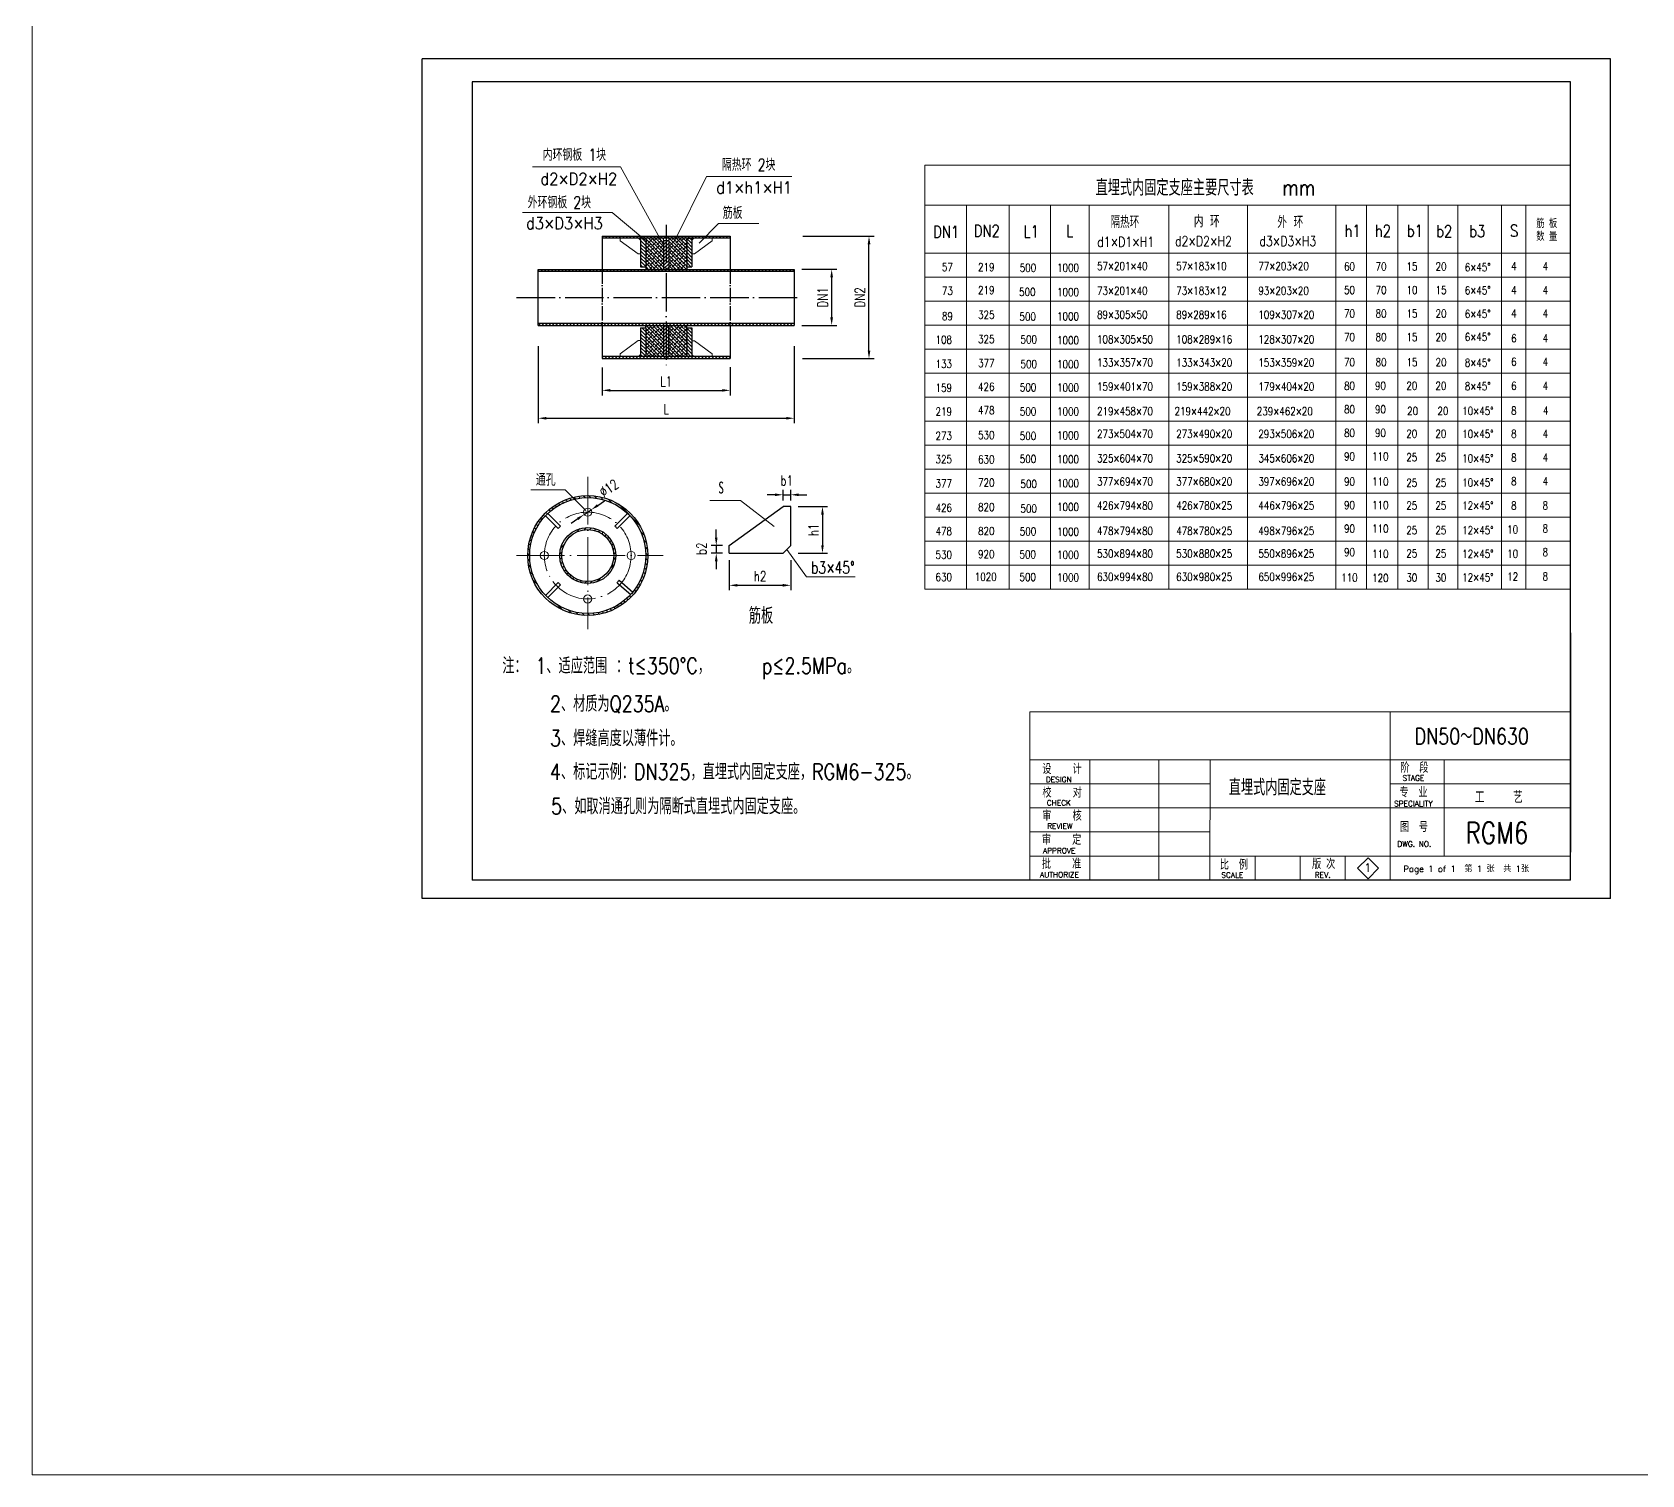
# Model space of a CAD drawing. Header units: millimetres. Extents: x 1954 to 4851, y 1164 to 2522.
# Drawn here: x 1954.2 to 2356.5, y 1164.1 to 1524.9 of the extents above; entities that cross this region are included whole.
import ezdxf
from ezdxf.enums import TextEntityAlignment as Align

# ---------------------------------------------------------------- set-up
doc = ezdxf.new("R2010")
doc.units = ezdxf.units.MM
doc.linetypes.add('ACAD_ISO04W100', pattern=[30, 24, -3, 0, -3])
for name, color, linetype in [('11', 7, 'Continuous'), ('5', 2, 'Continuous'), ('LAYER1', 7, 'Continuous'), ('R', 7, 'Continuous'), ('TK2', 5, 'Continuous'), ('TQ', 6, 'Continuous')]:
    doc.layers.add(name, color=color, linetype=linetype)
doc.styles.add('HZDX', font='romans.shx', dxfattribs={"width": 0.75, "bigfont": 'HZDX.shx'})
doc.styles.add('STK', font='romand', dxfattribs={"width": 0.9, "bigfont": 'stk'})
doc.dimstyles.new('ISO-25', dxfattribs={"dimtxt": 2.5, "dimasz": 2, "dimexe": 1.25, "dimexo": 0.625, "dimgap": 1, "dimtad": 1, "dimdsep": 46, "dimtxsty": 'HZDX', "dimcen": 2.5, "dimadec": 0, "dimazin": 0, "dimtfac": 1, "dimtmove": 0, "dimatfit": 3, "dimfxl": 1, "dimarcsym": 0})
pattern_1 = [(45, (-13.0431, 9.49105), (-0.4310523, 0.4310523), [])]
pattern_2 = [(45, (2017.885, 1423.2106), (-0.4310523, 0.4310523), [])]
pattern_3 = [(135, (2017.885, 1423.2106), (-0.4310523, -0.4310523), [])]

# ---------------------------------------------------------------- blocks, each defined once
blk = doc.blocks.new('*D86')
at = {"color": 0, "lineweight": -2}
for p, q in [((2080.7, 1446.32), (2080.7, 1427.07)), ((2144.7, 1446.32), (2144.7, 1427.07)), ((2082.7, 1428.32), (2142.7, 1428.32))]:
    blk.add_line(p, q, dxfattribs=at)
at = {"color": 0, "lineweight": 13}
for points in [[(2082.7, 1428.65), (2082.7, 1427.99), (2080.7, 1428.32)], [(2142.7, 1428.65), (2142.7, 1427.99), (2144.7, 1428.32)]]:
    blk.add_solid(points, dxfattribs=at)
at = {"layer": 'DEFPOINTS', "color": 0, "lineweight": 13}
for p in [(2080.7, 1446.95), (2144.7, 1446.95), (2144.7, 1428.32)]:
    blk.add_point(p, dxfattribs=at)
at = {"color": 0, "lineweight": 13, "insert": (2112.7, 1430.57), "char_height": 2.5, "attachment_point": 5, "style": 'HZDX'}
blk.add_mtext('L', dxfattribs=at)
blk = doc.blocks.new('*D87')
at = {"color": 0, "lineweight": -2}
for p, q in [((2146.86, 1473.84), (2164.63, 1473.84)), ((2163.38, 1445.25), (2163.38, 1471.84)), ((2146.73, 1443.25), (2164.63, 1443.25))]:
    blk.add_line(p, q, dxfattribs=at)
at = {"color": 0, "lineweight": 13}
for points in [[(2163.05, 1471.84), (2163.72, 1471.84), (2163.38, 1473.84)], [(2163.05, 1445.25), (2163.72, 1445.25), (2163.38, 1443.25)]]:
    blk.add_solid(points, dxfattribs=at)
at = {"layer": 'DEFPOINTS', "color": 0, "lineweight": 13}
for p in [(2146.23, 1473.84), (2163.38, 1473.84), (2146.11, 1443.25)]:
    blk.add_point(p, dxfattribs=at)
at = {"color": 0, "lineweight": 13, "insert": (2161.13, 1458.55), "char_height": 2.5, "attachment_point": 5, "rotation": 90, "style": 'HZDX'}
blk.add_mtext('DN2', dxfattribs=at)
blk = doc.blocks.new('*D88')
at = {"color": 0, "lineweight": -2}
for p, q in [((2146.57, 1465.56), (2155.3, 1465.56)), ((2154.05, 1453.54), (2154.05, 1463.56)), ((2146.57, 1451.54), (2155.3, 1451.54))]:
    blk.add_line(p, q, dxfattribs=at)
at = {"color": 0, "lineweight": 13}
for points in [[(2153.71, 1463.56), (2154.38, 1463.56), (2154.05, 1465.56)], [(2153.71, 1453.54), (2154.38, 1453.54), (2154.05, 1451.54)]]:
    blk.add_solid(points, dxfattribs=at)
at = {"layer": 'DEFPOINTS', "color": 0, "lineweight": 13}
for p in [(2145.95, 1465.56), (2154.05, 1465.56), (2145.95, 1451.54)]:
    blk.add_point(p, dxfattribs=at)
at = {"color": 0, "lineweight": 13, "insert": (2151.8, 1458.55), "char_height": 2.5, "attachment_point": 5, "rotation": 90, "style": 'HZDX'}
blk.add_mtext('DN1', dxfattribs=at)
blk = doc.blocks.new('*D89')
at = {"color": 0, "lineweight": -2}
for p, q in [((2145.66, 1406.25), (2153, 1406.25)), ((2151.75, 1404.25), (2151.75, 1396.58)), ((2145.66, 1394.58), (2153, 1394.58))]:
    blk.add_line(p, q, dxfattribs=at)
at = {"color": 0, "lineweight": 13}
for points in [[(2151.42, 1404.25), (2152.09, 1404.25), (2151.75, 1406.25)], [(2151.42, 1396.58), (2152.09, 1396.58), (2151.75, 1394.58)]]:
    blk.add_solid(points, dxfattribs=at)
at = {"layer": 'DEFPOINTS', "color": 0, "lineweight": 13}
for p in [(2145.03, 1406.25), (2145.03, 1394.58), (2151.75, 1394.58)]:
    blk.add_point(p, dxfattribs=at)
at = {"color": 0, "lineweight": 13, "insert": (2149.5, 1400.41), "char_height": 2.5, "attachment_point": 5, "rotation": 90, "style": 'HZDX'}
blk.add_mtext('h1', dxfattribs=at)
blk = doc.blocks.new('*D90')
at = {"color": 0, "lineweight": -2}
for p, q in [((2128.47, 1392.86), (2128.47, 1385.3)), ((2143.83, 1392.86), (2143.83, 1385.3)), ((2130.47, 1386.55), (2141.83, 1386.55))]:
    blk.add_line(p, q, dxfattribs=at)
at = {"color": 0, "lineweight": 13}
for points in [[(2130.47, 1386.88), (2130.47, 1386.22), (2128.47, 1386.55)], [(2141.83, 1386.88), (2141.83, 1386.22), (2143.83, 1386.55)]]:
    blk.add_solid(points, dxfattribs=at)
at = {"layer": 'DEFPOINTS', "color": 0, "lineweight": 13}
for p in [(2128.47, 1393.49), (2143.83, 1393.49), (2143.83, 1386.55)]:
    blk.add_point(p, dxfattribs=at)
at = {"color": 0, "lineweight": 13, "insert": (2136.15, 1388.8), "char_height": 2.5, "attachment_point": 5, "style": 'HZDX'}
blk.add_mtext('h2', dxfattribs=at)
blk = doc.blocks.new('*D91')
at = {"color": 0, "lineweight": -2}
for p, q in [((2125.21, 1398.5), (2125.21, 1400.5)), ((2126.77, 1396.5), (2123.96, 1396.5)), ((2125.21, 1396.5), (2125.21, 1394.58)), ((2126.77, 1394.58), (2123.96, 1394.58)), ((2125.21, 1392.58), (2125.21, 1390.58))]:
    blk.add_line(p, q, dxfattribs=at)
at = {"color": 0, "lineweight": 13}
for points in [[(2124.87, 1398.5), (2125.54, 1398.5), (2125.21, 1396.5)], [(2124.87, 1392.58), (2125.54, 1392.58), (2125.21, 1394.58)]]:
    blk.add_solid(points, dxfattribs=at)
at = {"layer": 'DEFPOINTS', "color": 0, "lineweight": 13}
for p in [(2127.39, 1396.5), (2125.21, 1394.58), (2127.39, 1394.58)]:
    blk.add_point(p, dxfattribs=at)
at = {"color": 0, "lineweight": 13, "insert": (2121.51, 1395.7), "char_height": 2.5, "attachment_point": 5, "rotation": 90, "style": 'HZDX'}
blk.add_mtext('b2', dxfattribs=at)
blk = doc.blocks.new('*D92')
at = {"color": 0, "lineweight": -2}
for p, q in [((2139.91, 1409.19), (2137.91, 1409.19)), ((2141.91, 1407.74), (2141.91, 1410.44)), ((2141.91, 1409.19), (2143.83, 1409.19)), ((2143.83, 1407.78), (2143.83, 1410.44)), ((2145.83, 1409.19), (2147.83, 1409.19))]:
    blk.add_line(p, q, dxfattribs=at)
at = {"color": 0, "lineweight": 13}
for points in [[(2139.91, 1409.52), (2139.91, 1408.85), (2141.91, 1409.19)], [(2145.83, 1409.52), (2145.83, 1408.85), (2143.83, 1409.19)]]:
    blk.add_solid(points, dxfattribs=at)
at = {"layer": 'DEFPOINTS', "color": 0, "lineweight": 13}
for p in [(2143.83, 1409.19), (2141.91, 1407.11), (2143.83, 1407.15)]:
    blk.add_point(p, dxfattribs=at)
at = {"color": 0, "lineweight": 13, "insert": (2142.82, 1412.73), "char_height": 2.5, "attachment_point": 5, "style": 'HZDX'}
blk.add_mtext('b1', dxfattribs=at)
blk = doc.blocks.new('*D93')
at = {"layer": 'DEFPOINTS', "color": 0, "lineweight": 13}
for p in [(2096.7, 1441.64), (2128.7, 1441.72), (2128.7, 1435.3)]:
    blk.add_point(p, dxfattribs=at)
at = {"layer": 'R', "color": 0, "lineweight": -2}
for p, q in [((2096.7, 1441.02), (2096.7, 1434.05)), ((2128.7, 1441.1), (2128.7, 1434.05)), ((2098.7, 1435.3), (2126.7, 1435.3))]:
    blk.add_line(p, q, dxfattribs=at)
at = {"layer": 'R', "color": 0, "lineweight": 13}
for points in [[(2098.7, 1435.63), (2098.7, 1434.97), (2096.7, 1435.3)], [(2126.7, 1435.63), (2126.7, 1434.97), (2128.7, 1435.3)]]:
    blk.add_solid(points, dxfattribs=at)
at = {"layer": 'R', "color": 0, "lineweight": 13, "insert": (2112.7, 1437.55), "char_height": 2.5, "attachment_point": 5, "style": 'HZDX'}
blk.add_mtext('L1', dxfattribs=at)
blk = doc.blocks.new('*D94')
at = {"layer": 'DEFPOINTS', "color": 0, "lineweight": 13}
for p in [(2092.23, 1404.27), (2093.92, 1405.42)]:
    blk.add_point(p, dxfattribs=at)
at = {"layer": 'R', "color": 0, "lineweight": -2}
for p, q in [((2092.23, 1404.27), (2093.92, 1405.42)), ((2095.58, 1406.54), (2097.24, 1407.65)), ((2090.57, 1403.15), (2088.92, 1402.03))]:
    blk.add_line(p, q, dxfattribs=at)
at = {"layer": 'R', "color": 0, "lineweight": 13}
for points in [[(2090.39, 1403.43), (2090.76, 1402.88), (2092.23, 1404.27)], [(2095.39, 1406.81), (2095.77, 1406.26), (2093.92, 1405.42)]]:
    blk.add_solid(points, dxfattribs=at)
at = {"layer": 'R', "color": 0, "lineweight": 13, "insert": (2098.35, 1410.85), "char_height": 2.5, "attachment_point": 5, "rotation": 34.0395, "style": 'HZDX'}
blk.add_mtext('%%C12', dxfattribs=at)

msp = doc.modelspace()

# ---------------------------------------------------------------- hatches: boundary and pattern name
at = {"lineweight": 13}
h = msp.add_hatch(dxfattribs=at)
h.set_pattern_fill('ANSI31', color=5, scale=0.192, angle=90, style=0)
h.set_pattern_definition(pattern_3)
h.paths.add_polyline_path([(2128.699, 1473.331), (2128.699, 1473.843), (2096.699, 1473.843), (2096.699, 1473.331)])
h.paths.add_polyline_path([(2128.699, 1443.251), (2128.699, 1443.763), (2096.699, 1443.763), (2096.699, 1443.251)])
h = msp.add_hatch(dxfattribs=at)
h.set_pattern_fill('ANSI31', color=4, scale=0.192, angle=90, style=0)
h.set_pattern_definition(pattern_3)
h.paths.add_polyline_path([(2106.299, 1466.195), (2107.579, 1466.195), (2107.579, 1473.331), (2106.299, 1473.331)])
h.paths.add_polyline_path([(2119.099, 1473.331), (2117.819, 1473.331), (2117.819, 1466.195), (2119.099, 1466.195)])
h.paths.add_polyline_path([(2119.099, 1450.899), (2117.819, 1450.899), (2117.819, 1443.763), (2119.099, 1443.763)])
h.paths.add_polyline_path([(2106.299, 1443.763), (2107.579, 1443.763), (2107.579, 1450.899), (2106.299, 1450.899)])
at = {"lineweight": 9}
h = msp.add_hatch(dxfattribs=at)
h.set_pattern_fill('ANSI38', color=8, scale=0.192, angle=90, style=0)
h.set_pattern_definition([(135, (2017.885, 1423.2106), (-0.4310523, -0.4310523), []), (225, (2017.885, 1423.2106), (-0.4310523, -1.293157), [1.524, -0.9144])])
h.paths.add_polyline_path([(2107.579, 1466.195), (2107.579, 1465.555), (2112.059, 1465.555), (2112.059, 1472.691), (2112.059, 1473.331), (2107.579, 1473.331)])
h.paths.add_polyline_path([(2117.819, 1473.331), (2113.339, 1473.331), (2113.339, 1472.691), (2113.339, 1465.555), (2117.819, 1465.555), (2117.819, 1466.195)])
h.paths.add_polyline_path([(2112.059, 1451.539), (2107.579, 1451.539), (2107.579, 1450.899), (2107.579, 1443.763), (2112.059, 1443.763), (2112.059, 1444.403)])
h.paths.add_polyline_path([(2117.819, 1450.899), (2117.819, 1451.539), (2113.339, 1451.539), (2113.339, 1444.403), (2113.339, 1443.763), (2117.819, 1443.763)])
at = {"lineweight": 13}
h = msp.add_hatch(dxfattribs=at)
h.set_pattern_fill('ANSI31', color=4, scale=0.192, style=0)
h.set_pattern_definition(pattern_2)
h.paths.add_polyline_path([(2113.339, 1472.691), (2112.059, 1472.691), (2112.059, 1465.555), (2113.339, 1465.555)])
h = msp.add_hatch(dxfattribs=at)
h.set_pattern_fill('ANSI31', color=1, scale=0.192, style=0)
h.set_pattern_definition(pattern_1)
h.paths.add_polyline_path([(2096.699, 1465.043), (2096.699, 1465.555), (2080.699, 1465.555), (2080.699, 1465.043)])
h = msp.add_hatch(dxfattribs=at)
h.set_pattern_fill('ANSI31', color=1, scale=0.192, style=0)
h.set_pattern_definition(pattern_2)
h.paths.add_polyline_path([(2096.699, 1465.555), (2096.699, 1465.043), (2128.699, 1465.043), (2128.699, 1465.555)])
h.paths.add_polyline_path([(2096.699, 1452.051), (2096.699, 1451.539), (2128.699, 1451.539), (2128.699, 1452.051)])
h = msp.add_hatch(dxfattribs=at)
h.set_pattern_fill('ANSI31', color=1, scale=0.192, style=0)
h.set_pattern_definition(pattern_1)
h.paths.add_polyline_path([(2128.699, 1465.555), (2128.699, 1465.043), (2144.699, 1465.043), (2144.699, 1465.555)])
h = msp.add_hatch(dxfattribs=at)
h.set_pattern_fill('ANSI31', color=1, scale=0.192, style=0)
h.set_pattern_definition(pattern_1)
h.paths.add_polyline_path([(2096.699, 1451.539), (2096.699, 1452.051), (2080.699, 1452.051), (2080.699, 1451.539)])
h = msp.add_hatch(dxfattribs=at)
h.set_pattern_fill('ANSI31', color=4, scale=0.192, style=0)
h.set_pattern_definition(pattern_2)
h.paths.add_polyline_path([(2113.339, 1451.539), (2112.059, 1451.539), (2112.059, 1444.403), (2113.339, 1444.403)])
h = msp.add_hatch(dxfattribs=at)
h.set_pattern_fill('ANSI31', color=1, scale=0.192, style=0)
h.set_pattern_definition(pattern_1)
h.paths.add_polyline_path([(2128.699, 1452.051), (2128.699, 1451.539), (2144.699, 1451.539), (2144.699, 1452.051)])
at = {"layer": 'R', "lineweight": 13}
h = msp.add_hatch(dxfattribs=at)
h.set_pattern_fill('ANSI31', color=5, scale=0.3, angle=90, style=0)
h.set_pattern_definition([(135, (-32.6648, 25.8701), (-0.6735192, -0.6735192), [])])
h.paths.add_polyline_path([(2093.077, 1408.995), (2093.077, 1408.495, -0.4142136), (2107.577, 1393.995), (2108.077, 1393.995, 0.4142136)])
h.paths.add_polyline_path([(2108.077, 1393.995), (2107.577, 1393.995, -0.4142136), (2093.077, 1379.495), (2093.077, 1378.995, 0.4142136)])
h.paths.add_polyline_path([(2093.077, 1408.495), (2093.077, 1408.995, 0.4142136), (2078.077, 1393.995), (2078.577, 1393.995, -0.4142136)])
h.paths.add_polyline_path([(2078.577, 1393.995), (2078.077, 1393.995, 0.4142136), (2093.077, 1378.995), (2093.077, 1379.495, -0.4142136)])
h = msp.add_hatch(dxfattribs=at)
h.set_pattern_fill('ANSI31', color=1, scale=0.3, style=0)
h.set_pattern_definition([(45, (-32.6648, 25.8701), (-0.6735192, 0.6735192), [])])
h.paths.add_polyline_path([(2093.077, 1387.495), (2093.077, 1386.995, 0.4142136), (2100.077, 1393.995), (2099.577, 1393.995, -0.4142136)])
h.paths.add_polyline_path([(2093.077, 1400.995), (2093.077, 1400.495, -0.4142136), (2099.577, 1393.995), (2100.077, 1393.995, 0.4142136)])
h.paths.add_polyline_path([(2093.077, 1400.495), (2093.077, 1400.995, 0.4142136), (2086.077, 1393.995), (2086.577, 1393.995, -0.4142136)])
h.paths.add_polyline_path([(2086.577, 1393.995), (2086.077, 1393.995, 0.4142136), (2093.077, 1386.995), (2093.077, 1387.495, -0.4142136)])

# ---------------------------------------------------------------- linework, layer by layer
at = {"lineweight": 13}
for p, q in [((2101.26, 1491.204), (2079.301, 1491.204)), ((2112.059, 1471.693), (2101.26, 1491.204)), ((2114.872, 1472.782), (2122.801, 1488.769)), ((2122.801, 1488.769), (2144.114, 1488.769)), ((2099.156, 1479.812), (2076.783, 1479.812)), ((2107.332, 1472.949), (2099.156, 1479.812)), ((2120.916, 1472.123), (2125.79, 1476.996)), ((2125.79, 1476.996), (2135.872, 1476.996)), ((2087.434, 1410.455), (2078.878, 1410.455)), ((2092.611, 1405.278), (2087.434, 1410.455))]:
    msp.add_line(p, q, dxfattribs=at)
at = {"linetype": 'ACAD_ISO04W100', "ltscale": 0.4}
for p, q in [((2112.699, 1476.691), (2112.699, 1441.15)), ((2075.311, 1458.547), (2146.334, 1458.547))]:
    msp.add_line(p, q, dxfattribs=at)
at = {"color": 5}
for p, q in [((2096.699, 1473.843), (2096.699, 1465.555)), ((2096.699, 1473.843), (2128.699, 1473.843)), ((2128.699, 1473.331), (2096.699, 1473.331)), ((2106.299, 1473.331), (2105.799, 1473.331)), ((2117.819, 1473.331), (2119.099, 1473.331)), ((2128.699, 1473.843), (2128.699, 1465.555)), ((2096.699, 1451.539), (2096.699, 1443.251)), ((2128.699, 1451.539), (2128.699, 1443.251)), ((2128.699, 1443.763), (2096.699, 1443.763)), ((2096.699, 1443.251), (2128.699, 1443.251))]:
    msp.add_line(p, q, dxfattribs=at)
at = {"color": 6, "lineweight": 13}
for p, q in [((2101.179, 1473.331), (2101.179, 1472.691)), ((2101.179, 1472.691), (2105.659, 1469.443)), ((2106.299, 1472.831), (2105.799, 1473.331)), ((2119.099, 1472.831), (2119.599, 1473.331)), ((2124.219, 1472.691), (2119.739, 1469.417)), ((2124.219, 1473.331), (2124.219, 1472.691)), ((2106.299, 1469.443), (2105.659, 1469.443)), ((2119.099, 1469.417), (2119.739, 1469.417)), ((2101.179, 1444.403), (2105.659, 1447.733)), ((2101.179, 1443.763), (2101.179, 1444.403)), ((2106.299, 1447.733), (2105.659, 1447.733)), ((2106.299, 1444.263), (2105.799, 1443.763)), ((2119.099, 1447.651), (2119.739, 1447.651)), ((2119.099, 1444.263), (2119.599, 1443.763)), ((2124.219, 1444.403), (2119.739, 1447.651)), ((2124.219, 1443.763), (2124.219, 1444.403))]:
    msp.add_line(p, q, dxfattribs=at)
at = {"color": 4}
for p, q in [((2106.299, 1473.331), (2106.299, 1466.195)), ((2106.299, 1473.331), (2106.299, 1472.831)), ((2107.579, 1473.331), (2107.579, 1466.195)), ((2112.059, 1472.691), (2112.059, 1465.555)), ((2113.339, 1472.691), (2112.059, 1472.691)), ((2113.339, 1472.691), (2113.339, 1465.555)), ((2117.819, 1473.331), (2117.819, 1466.195)), ((2119.099, 1473.331), (2119.099, 1466.195)), ((2119.099, 1473.331), (2119.099, 1466.195)), ((2106.299, 1466.195), (2107.579, 1466.195)), ((2117.819, 1466.195), (2119.099, 1466.195)), ((2106.299, 1450.899), (2106.299, 1443.763)), ((2106.299, 1450.899), (2107.579, 1450.899)), ((2107.579, 1450.899), (2107.579, 1443.763)), ((2112.059, 1451.539), (2112.059, 1444.403)), ((2112.059, 1451.539), (2112.059, 1444.403)), ((2113.339, 1444.403), (2113.339, 1451.539)), ((2113.339, 1451.539), (2113.339, 1444.403)), ((2117.819, 1450.899), (2117.819, 1443.763)), ((2117.819, 1450.899), (2119.099, 1450.899)), ((2119.099, 1450.899), (2119.099, 1443.763)), ((2112.059, 1444.403), (2113.339, 1444.403))]:
    msp.add_line(p, q, dxfattribs=at)
at = {"color": 250, "lineweight": 13}
for p, q in [((2112.059, 1472.691), (2112.059, 1473.331)), ((2113.339, 1472.691), (2113.339, 1473.331)), ((2112.059, 1444.403), (2112.059, 1443.763)), ((2113.339, 1444.403), (2113.339, 1443.763))]:
    msp.add_line(p, q, dxfattribs=at)
at = {"color": 1}
for p, q in [((2080.699, 1465.555), (2144.699, 1465.555)), ((2080.699, 1451.539), (2080.699, 1465.555)), ((2144.699, 1465.043), (2080.699, 1465.043)), ((2144.699, 1465.555), (2144.699, 1451.539)), ((2144.699, 1452.051), (2080.699, 1452.051)), ((2080.699, 1451.539), (2144.699, 1451.539))]:
    msp.add_line(p, q, dxfattribs=at)
at = {"color": 5, "linetype": 'ACAD_ISO04W100', "ltscale": 0.15}
for p, q in [((2096.699, 1465.555), (2096.699, 1451.539)), ((2128.699, 1465.555), (2128.699, 1451.539))]:
    msp.add_line(p, q, dxfattribs=at)
at = {"color": 250}
for p, q in [((2107.579, 1466.195), (2107.579, 1465.555)), ((2117.819, 1466.195), (2117.819, 1465.555)), ((2107.579, 1450.899), (2107.579, 1451.539)), ((2117.819, 1450.868), (2117.819, 1451.539))]:
    msp.add_line(p, q, dxfattribs=at)
at = {"color": 4, "lineweight": 13}
msp.add_line((2112.059, 1444.403), (2113.339, 1444.403), dxfattribs=at)
at = {"color": 6}
for p, q in [((2128.469, 1396.502), (2141.909, 1406.246)), ((2143.829, 1406.246), (2141.909, 1406.246)), ((2143.829, 1396.502), (2143.829, 1406.246)), ((2128.469, 1394.582), (2128.469, 1396.502)), ((2143.829, 1396.502), (2141.909, 1394.582)), ((2128.469, 1394.582), (2141.909, 1394.582))]:
    msp.add_line(p, q, dxfattribs=at)
at = {"color": 2, "lineweight": 13}
for p, q in [((2142.869, 1395.542), (2147.739, 1388.659)), ((2147.739, 1388.659), (2159.908, 1388.659))]:
    msp.add_line(p, q, dxfattribs=at)
at = {"layer": '5', "lineweight": 18}
for p, q in [((2203.566, 1354.895, 3.698), (2203.559, 1312.854, 3.698)), ((2338.699, 1354.895, 3.698), (2203.566, 1354.895, 3.698))]:
    msp.add_line(p, q, dxfattribs=at)
at = {"layer": 'LAYER1'}
for p, q in [((2338.699, 1374.656, 3.698), (2338.699, 1319.807, 3.698)), ((2338.699, 1312.854, 3.698), (2188.152, 1312.854, 3.698))]:
    msp.add_line(p, q, dxfattribs=at)
at = {"layer": 'LAYER1', "lineweight": 18}
for p, q in [((2218.581, 1312.854, 3.698), (2218.581, 1342.884, 3.698)), ((2235.848, 1312.854, 3.698), (2235.848, 1342.884, 3.698)), ((2307.107, 1318.86, 3.698), (2307.107, 1342.884, 3.698)), ((2338.699, 1336.878, 3.698), (2293.653, 1336.878, 3.698)), ((2313.174, 1330.872, 3.698), (2203.562, 1330.872, 3.698)), ((2338.699, 1330.872, 3.698), (2313.174, 1330.872, 3.698)), ((2248.606, 1324.866, 3.698), (2203.561, 1324.866, 3.698)), ((2313.174, 1318.86, 3.698), (2203.56, 1318.86, 3.698)), ((2259.865, 1312.854, 3.698), (2259.865, 1318.86, 3.698)), ((2271.126, 1312.854, 3.698), (2271.126, 1318.86, 3.698)), ((2282.387, 1312.854, 3.698), (2282.387, 1318.86, 3.698)), ((2288.132, 1318.42, 3.698), (2285.505, 1315.793, 3.698)), ((2285.505, 1315.793, 3.698), (2288.132, 1313.165, 3.698)), ((2290.76, 1315.793, 3.698), (2288.132, 1318.42, 3.698)), ((2288.132, 1313.165, 3.698), (2290.76, 1315.793, 3.698)), ((2338.699, 1318.86, 3.698), (2313.174, 1318.86, 3.698))]:
    msp.add_line(p, q, dxfattribs=at)
at = {"layer": 'R', "color": 4, "lineweight": 13}
for p, q in [((2177.339, 1385.617, 3.028), (2177.339, 1491.621, 2.678)), ((2177.339, 1491.621, 2.678), (2338.698, 1491.621, 3.698)), ((2177.339, 1481.621, 2.678), (2338.698, 1481.621, 3.698)), ((2177.339, 1469.611, 3.466), (2338.698, 1469.621, 3.698)), ((2177.339, 1451.621, 2.678), (2209.121, 1451.621, 2.959)), ((2209.121, 1451.621, 2.879), (2235.982, 1451.621, 3.048)), ((2235.982, 1451.621, 3.048), (2259.981, 1451.621, 3.2)), ((2259.981, 1451.621, 3.2), (2338.698, 1451.621, 3.698)), ((2177.339, 1433.621, 2.678), (2209.121, 1433.619, 3.019)), ((2209.121, 1433.621, 2.879), (2235.982, 1433.621, 3.048)), ((2235.981, 1433.621, 3.048), (2338.698, 1433.621, 3.698)), ((2177.339, 1409.621, 2.678), (2259.981, 1409.621, 3.096)), ((2259.981, 1409.621, 3.096), (2338.698, 1409.621, 3.494)), ((2177.339, 1397.621, 2.678), (2209.121, 1397.621, 2.879)), ((2209.121, 1397.621, 2.879), (2259.981, 1397.621, 3.118)), ((2259.981, 1397.621, 3.118), (2338.698, 1397.621, 3.488)), ((2177.339, 1385.617, 3.028), (2338.698, 1385.62, 3.698))]:
    msp.add_line(p, q, dxfattribs=at)
at = {"layer": 'R', "lineweight": 13}
for p, q in [((2187.788, 1385.618, 3.116), (2187.789, 1481.621, 2.796)), ((2198.377, 1481.621, 2.858), (2198.376, 1385.618, 3.18)), ((2208.763, 1481.621, 2.959), (2208.763, 1385.618, 3.172)), ((2218.446, 1481.621, 3.032), (2218.447, 1385.618, 3.288)), ((2238.307, 1385.619, 3.297), (2238.3, 1481.621, 3.048)), ((2257.953, 1481.621, 3.121), (2257.953, 1385.619, 3.346)), ((2280.027, 1481.621, 3.345), (2280.027, 1385.619, 3.463)), ((2287.709, 1481.621, 3.422), (2287.709, 1385.619, 3.511)), ((2295.562, 1481.621, 3.422), (2295.563, 1385.619, 3.511)), ((2303.134, 1481.621, 3.422), (2303.134, 1385.62, 3.511)), ((2310.569, 1481.621, 3.478), (2310.569, 1385.62, 3.56)), ((2321.478, 1481.621, 3.556), (2321.478, 1385.62, 3.613)), ((2327.508, 1481.621, 3.631), (2327.516, 1385.62, 3.657)), ((2177.339, 1463.621, 2.678), (2209.121, 1463.621, 2.879)), ((2209.121, 1463.621, 2.879), (2235.982, 1463.621, 3.048)), ((2235.982, 1463.621, 3.048), (2259.981, 1463.621, 3.2)), ((2259.981, 1463.621, 3.2), (2304.151, 1463.621, 3.48)), ((2304.116, 1463.621, 3.479), (2338.698, 1463.621, 3.698)), ((2177.339, 1457.621, 2.678), (2209.121, 1457.621, 2.879)), ((2209.121, 1457.621, 2.879), (2235.982, 1457.621, 3.048)), ((2235.982, 1457.621, 3.048), (2304.151, 1457.621, 3.48)), ((2303.134, 1457.621, 3.486), (2338.698, 1457.621, 3.698)), ((2177.339, 1445.621, 2.678), (2209.121, 1445.621, 2.879)), ((2209.121, 1445.621, 2.879), (2259.981, 1445.621, 3.2)), ((2259.981, 1445.621, 3.2), (2304.151, 1445.621, 3.48)), ((2303.134, 1445.621, 3.497), (2338.698, 1445.621, 3.698)), ((2177.339, 1439.617, 3.028), (2209.121, 1439.618, 3.16)), ((2209.121, 1439.618, 3.16), (2259.981, 1439.619, 3.371)), ((2235.982, 1439.619, 3.272), (2247.981, 1439.619, 3.321)), ((2259.981, 1439.619, 3.371), (2338.698, 1439.621, 3.698)), ((2177.339, 1427.621, 2.678), (2209.121, 1427.621, 2.879)), ((2209.121, 1427.621, 2.879), (2259.981, 1427.621, 3.2)), ((2259.981, 1427.621, 3.2), (2338.698, 1427.621, 3.698)), ((2177.339, 1421.621, 2.695), (2209.121, 1421.622, 3.059)), ((2209.121, 1421.621, 2.893), (2235.982, 1421.621, 3.06)), ((2235.981, 1421.621, 3.06), (2259.981, 1421.621, 3.209)), ((2259.981, 1421.621, 3.209), (2303.134, 1421.621, 3.477)), ((2303.134, 1421.621, 3.477), (2338.698, 1421.621, 3.698)), ((2177.339, 1415.621, 2.678), (2193.699, 1415.621, 2.781)), ((2177.339, 1415.621, 2.678), (2209.121, 1415.621, 2.879)), ((2209.121, 1415.621, 2.879), (2223.982, 1415.621, 2.973)), ((2209.121, 1415.621, 2.879), (2235.982, 1415.621, 3.048)), ((2235.981, 1415.621, 3.048), (2247.981, 1415.621, 3.124)), ((2235.981, 1415.621, 3.048), (2259.981, 1415.621, 3.2)), ((2259.981, 1415.621, 3.2), (2338.698, 1415.621, 3.698)), ((2259.981, 1415.621, 3.2), (2338.698, 1415.621, 3.698)), ((2177.339, 1403.621, 2.678), (2193.699, 1403.621, 2.781)), ((2193.699, 1403.621, 2.781), (2259.981, 1403.621, 3.108)), ((2259.981, 1403.621, 3.108), (2338.698, 1403.621, 3.495)), ((2177.339, 1391.617, 3.028), (2338.698, 1391.62, 3.698))]:
    msp.add_line(p, q, dxfattribs=at)
at = {"layer": 'R', "linetype": 'ACAD_ISO04W100', "lineweight": 13, "ltscale": 0.5}
for p, q in [((2093.077, 1413.716), (2093.077, 1375.549)), ((2075.314, 1393.995), (2111.966, 1393.995))]:
    msp.add_line(p, q, dxfattribs=at)
at = {"layer": 'R', "color": 6}
for p, q in [((2086.294, 1401.343), (2083.111, 1404.527)), ((2099.86, 1401.343), (2103.043, 1404.527)), ((2085.729, 1400.778), (2082.545, 1403.961)), ((2100.425, 1400.778), (2103.609, 1403.961)), ((2085.729, 1387.212), (2082.545, 1384.029)), ((2086.294, 1386.647), (2083.111, 1383.463)), ((2100.402, 1387.188), (2103.821, 1384.257)), ((2100.923, 1387.795), (2104.341, 1384.864))]:
    msp.add_line(p, q, dxfattribs=at)
at = {"layer": 'R', "color": 2, "lineweight": 13}
for p, q in [((2131.269, 1407.765), (2123.58, 1407.765)), ((2139.693, 1401.285), (2131.269, 1407.765))]:
    msp.add_line(p, q, dxfattribs=at)
at = {"layer": 'R', "lineweight": 13}
msp.add_lwpolyline([(1954.235, 2521.564), (3846.243, 2521.564), (3846.243, 1164.128), (1954.235, 1164.128)], close=True, dxfattribs=at)
at = {"layer": 'R', "color": 5}
for radius in [15, 14.5]:
    msp.add_circle((2093.077, 1393.995), radius, dxfattribs=at)
at = {"layer": 'R', "linetype": 'ACAD_ISO04W100', "lineweight": 13, "ltscale": 0.5}
msp.add_circle((2093.077, 1393.995), 10.849, dxfattribs=at)
at = {"layer": 'R', "color": 4, "lineweight": 13}
for centre in [(2093.077, 1404.844), (2082.228, 1393.995), (2103.926, 1393.995), (2093.077, 1383.146)]:
    msp.add_circle(centre, 1.021, dxfattribs=at)
at = {"layer": 'R', "color": 1}
for radius in [7, 6.5]:
    msp.add_circle((2093.077, 1393.995), radius, dxfattribs=at)
at = {"layer": 'R', "color": 6}
for start, end in [(132.70756, 137.29244), (42.70756, 47.29244), (222.70756, 227.29244), (317.09957, 321.68445)]:
    msp.add_arc((2093.077, 1393.995), 10, start, end, dxfattribs=at)
at = {"layer": 'TK2', "color": 7, "lineweight": 18}
for p, q in [((2293.656, 1354.895, 3.698), (2293.648, 1312.838, 3.698)), ((2338.699, 1342.884, 3.698), (2203.566, 1342.884, 3.698)), ((2248.609, 1342.884, 3.698), (2248.604, 1312.846, 3.698)), ((2248.608, 1336.878, 3.698), (2203.563, 1336.878, 3.698))]:
    msp.add_line(p, q, dxfattribs=at)
at = {"layer": 'TQ', "color": 3}
for p, q in [((2348.699, 1518.219, 3.698), (2051.699, 1518.219, 3.698)), ((2051.699, 1308.219, 3.698), (2051.699, 1518.219, 3.698)), ((2348.699, 1308.219, 3.698), (2348.699, 1518.219, 3.698)), ((2348.699, 1308.219, 3.698), (2051.699, 1308.219, 3.698))]:
    msp.add_line(p, q, dxfattribs=at)
at = {"layer": 'TQ'}
for p, q in [((2338.699, 1512.446, 3.698), (2064.199, 1512.446, 3.698)), ((2064.199, 1512.446, 3.698), (2064.199, 1312.854, 3.698))]:
    msp.add_line(p, q, dxfattribs=at)
at = {"layer": 'TQ', "color": 6}
for q in [(2338.699, 1512.446, 3.698), (2064.199, 1312.854, 3.698)]:
    msp.add_line((2338.699, 1312.854, 3.698), q, dxfattribs=at)

# ---------------------------------------------------------------- texts
at = {"lineweight": 13}
for s, style, width, p in [('内环钢板 1块', 'HZDX', 0.75, (2081.819, 1492.698)), ('隔热环 2块', 'HZDX', 0.75, (2126.606, 1490.208)), ('d2×D2×H2', 'STK', 0.9, (2081.246, 1486.679)), ('d1×h1×H1', 'STK', 0.9, (2125.161, 1484.525)), ('外环钢板 2块', 'HZDX', 0.75, (2078.058, 1480.802)), ('筋板 ', 'HZDX', 0.75, (2126.818, 1478.18)), ('d3×D3×H3', 'STK', 0.9, (2077.64, 1475.581)), ('通孔', 'HZDX', 0.75, (2080.107, 1411.443))]:
    msp.add_text(s, height=3, dxfattribs=dict(at, style=style, width=width)).set_placement(p)
at = {"color": 2, "lineweight": 13, "width": 0.7}
msp.add_text('S', height=3, dxfattribs=at).set_placement((2125.706, 1409.484))
at = {"color": 2, "lineweight": 13, "style": 'HZDX', "width": 0.75}
msp.add_text('b3×45%%D', height=3, dxfattribs=at).set_placement((2148.908, 1389.481))
at = {"layer": '11', "lineweight": 18, "style": 'HZDX', "width": 0.8}
for s, p in [('设    计', (2206.656, 1339.401, 3.698)), ('阶  段', (2296.189, 1339.72, 3.698)), ('校    对', (2206.721, 1333.502, 3.698)), ('专  业', (2295.947, 1333.574, 3.698)), ('审    核', (2206.675, 1327.708, 3.698)), ('审    定', (2206.569, 1321.702, 3.698)), ('图  号', (2296.072, 1324.921, 3.698)), ('批    准', (2206.569, 1315.696, 3.698)), ('比  例 ', (2251.063, 1315.481, 3.698)), ('版 次', (2274.111, 1315.661, 3.698))]:
    msp.add_text(s, height=2.2105, dxfattribs=at).set_placement(p)
at = {"layer": '11', "lineweight": 18, "style": 'HZDX'}
for s, height, p in [('DESIGN', 1.3555, (2207.581, 1337.307, 3.698)), ('STAGE', 1.3555, (2296.719, 1337.698, 3.698)), ('CHECK', 1.3555, (2207.811, 1331.469, 3.698)), ('SPECIALITY', 1.3555, (2294.615, 1331.276, 3.698)), ('REVIEW', 1.3555, (2207.906, 1325.676, 3.698)), ('APPROVE', 1.3555, (2206.85, 1319.505, 3.698)), ('DWG. NO.', 1.3555, (2295.441, 1321.188, 3.698)), ('Page 1 of 1  第 1 张  共 1张', 1.564, (2296.914, 1314.866, 3.698)), ('AUTHORIZE', 1.3555, (2206.114, 1313.499, 3.698)), ('SCALE', 1.3555, (2251.451, 1313.421, 3.698)), ('REV.', 1.3555, (2274.803, 1313.436, 3.698))]:
    msp.add_text(s, height=height, dxfattribs=at).set_placement(p)
at = {"layer": '11', "lineweight": 18, "style": 'STK', "width": 0.9}
msp.add_text('1', height=2.106, dxfattribs=at).set_placement((2288.038, 1315.95, 3.698), align=Align.MIDDLE)
at = {"layer": 'LAYER1', "lineweight": 18, "style": 'HZDX', "width": 0.8}
msp.add_text('工    艺', height=3, dxfattribs=at).set_placement((2314.832, 1332.097, 3.698))
at = {"layer": 'R', "lineweight": 18, "style": 'HZDX', "width": 0.8}
for s, height, p in [('直埋式内固定支座主要尺寸表   mm', 4, (2220.016, 1483.984, 3.188)), ('DN1', 3, (2179.412, 1473.453, 3.008)), ('DN2', 3, (2189.595, 1473.679, 3.008)), ('L1', 3, (2202.027, 1473.52, 3.008)), ('L', 3, (2212.686, 1473.648, 6.706)), ('隔热环', 3, (2223.724, 1475.877, 6.706)), ('内 环', 3, (2244.571, 1476.054, 6.706)), ('外 环', 3, (2265.454, 1475.865, 6.706)), ('h1', 3, (2282.234, 1473.681, 3.008)), ('h2', 3, (2289.816, 1473.681, 3.008)), ('b1', 3, (2297.782, 1473.681, 3.008)), ('b2', 3, (2305.14, 1473.587, 3.708)), ('b3', 3, (2313.382, 1473.587, 3.708)), ('S', 3, (2323.596, 1473.728, 3.008)), ('筋 板', 2, (2330.148, 1475.946, 3.008)), ('d1×D1×H1', 2.5, (2220.429, 1471.175)), ('d2×D2×H2', 2.5, (2239.866, 1471.355)), ('d3×D3×H3', 2.5, (2260.95, 1471.369)), ('数 量', 2, (2330.148, 1472.705, 3.008)), ('57', 2, (2181.603, 1465.116, 3.008)), ('219', 2, (2190.631, 1465.116, 3.008)), ('500', 2, (2201.044, 1464.959, 3.008)), ('1000', 2, (2210.383, 1464.959, 3.008)), ('57×201×40', 2, (2220.37, 1465.377, 6.118)), ('57×183×10', 2, (2240.168, 1465.377, 6.118)), ('77×203×20', 2, (2260.692, 1465.377, 6.118)), ('60', 2, (2282.104, 1465.266, 2.982)), ('70', 2, (2289.992, 1465.266, 2.982)), ('15', 2, (2297.712, 1465.266, 2.982)), ('20', 2, (2304.98, 1465.266, 2.982)), ('6×45%%d', 2, (2312.305, 1465.072, 3.008)), ('4', 2, (2323.866, 1465.361, 3.008)), ('4', 2, (2331.734, 1465.361, 3.008)), ('73', 2, (2181.603, 1459.178, 3.008)), ('219', 2, (2190.631, 1459.361, 3.008)), ('500', 2, (2200.893, 1458.893, 3.008)), ('1000', 2, (2210.383, 1458.879, 3.008)), ('73×201×40', 2, (2220.37, 1459.208, 6.118)), ('73×183×12', 2, (2240.168, 1459.208, 6.118)), ('93×203×20', 2, (2260.692, 1459.208, 6.118)), ('50', 2, (2282.104, 1459.382, 2.982)), ('70', 2, (2289.992, 1459.382, 2.982)), ('10', 2, (2297.712, 1459.382, 2.982)), ('15', 2, (2304.98, 1459.382, 2.982)), ('6×45%%d', 2, (2312.305, 1459.308, 3.008)), ('4', 2, (2323.866, 1459.37, 3.008)), ('4', 2, (2331.734, 1459.37, 3.008)), ('89', 2, (2181.603, 1452.822, 3.008)), ('325', 2, (2190.631, 1453.201, 3.008)), ('500', 2, (2200.989, 1452.745, 3.008)), ('1000', 2, (2210.383, 1452.799, 3.008)), ('89×305×50', 2, (2220.37, 1453.22, 6.118)), ('89×289×16', 2, (2240.168, 1453.22, 6.118)), ('109×307×20', 2, (2260.692, 1453.22, 6.118)), ('70', 2, (2282.104, 1453.498, 2.982)), ('80', 2, (2289.992, 1453.498, 2.982)), ('15', 2, (2297.712, 1453.498, 2.982)), ('20', 2, (2304.98, 1453.498, 2.982)), ('6×45%%d', 2, (2312.305, 1453.411, 3.008)), ('4', 2, (2323.866, 1453.537, 3.008)), ('4', 2, (2331.734, 1453.537, 3.008)), ('108', 2, (2180.013, 1446.968, 3.008)), ('325', 2, (2190.631, 1447.114, 3.008)), ('500', 2, (2201.256, 1447.021, 3.008)), ('1000', 2, (2210.383, 1446.816, 3.008)), ('108×305×50', 2, (2220.37, 1447.05, 6.118)), ('108×289×16', 2, (2240.168, 1447.05, 6.118)), ('128×307×20', 2, (2260.692, 1447.05, 6.118)), ('70', 2, (2282.104, 1447.615, 2.982)), ('80', 2, (2289.992, 1447.615, 2.982)), ('15', 2, (2297.712, 1447.615, 2.982)), ('20', 2, (2304.98, 1447.615, 2.982)), ('6×45%%d', 2, (2312.305, 1447.648, 3.008)), ('6', 2, (2323.866, 1447.33, 3.008)), ('4', 2, (2331.734, 1447.33, 3.008)), ('133', 2, (2180.013, 1440.91, 3.008)), ('377', 2, (2190.631, 1441.116, 3.008)), ('500', 2, (2201.256, 1440.873, 3.008)), ('1000', 2, (2210.383, 1440.834, 3.008)), ('133×357×70', 2, (2220.37, 1441.243, 6.118)), ('133×343×20', 2, (2240.168, 1441.243, 6.118)), ('153×359×20', 2, (2260.692, 1441.243, 6.118)), ('70', 2, (2282.104, 1441.321, 2.982)), ('80', 2, (2289.992, 1441.321, 2.982)), ('15', 2, (2297.712, 1441.321, 2.982)), ('20', 2, (2304.98, 1441.321, 2.982)), ('8×45%%d', 2, (2312.305, 1441.214, 3.008)), ('6', 2, (2323.866, 1441.456, 3.008)), ('4', 2, (2331.734, 1441.456, 3.008)), ('159', 2, (2180.013, 1434.948, 3.008)), ('426', 2, (2190.631, 1435.21, 3.008)), ('500', 2, (2201.086, 1435.053, 3.008)), ('1000', 2, (2210.383, 1434.999, 3.008)), ('159×401×70', 2, (2220.37, 1435.255, 6.118)), ('159×388×20', 2, (2240.168, 1435.255, 6.118)), ('179×404×20', 2, (2260.692, 1435.255, 6.118)), ('80', 2, (2282.104, 1435.438, 2.982)), ('90', 2, (2289.825, 1435.438, 2.982)), ('20', 2, (2297.686, 1435.438, 2.982)), ('20', 2, (2304.954, 1435.438, 2.982)), ('8×45%%d', 2, (2312.305, 1435.317, 3.008)), ('6', 2, (2323.866, 1435.431, 3.008)), ('4', 2, (2331.734, 1435.431, 3.008)), ('219', 2, (2180.013, 1428.986, 3.008)), ('478', 2, (2190.631, 1429.304, 3.008)), ('500', 2, (2201.086, 1429.015, 3.008)), ('1000', 2, (2210.383, 1429.017, 3.008)), ('219×458×70', 2, (2220.37, 1429.086, 6.118)), ('219×442×20', 2, (2239.751, 1429.086, 6.118)), ('239×462×20', 2, (2260.303, 1429.086, 6.118)), ('80', 2, (2282.104, 1429.554, 2.982)), ('90', 2, (2289.825, 1429.554, 2.982)), ('20', 2, (2297.878, 1429.145, 3.008)), ('20', 2, (2305.452, 1429.145, 3.008)), ('10×45%%d', 2, (2311.634, 1429.151, 3.008)), ('8', 2, (2323.866, 1429.221, 3.008)), ('4', 2, (2331.818, 1429.221, 3.008)), ('273', 2, (2180.013, 1422.93, 3.008)), ('530', 2, (2190.631, 1423.122, 3.008)), ('500', 2, (2201.065, 1422.898, 3.008)), ('1000', 2, (2210.383, 1423.035, 3.008)), ('273×504×70', 2, (2220.37, 1423.403, 6.118)), ('273×490×20', 2, (2240.168, 1423.403, 6.118)), ('293×506×20', 2, (2260.692, 1423.403, 6.118)), ('80', 2, (2282.104, 1423.67, 2.982)), ('90', 2, (2289.825, 1423.67, 2.982)), ('20', 2, (2297.676, 1423.445, 2.982)), ('20', 2, (2304.944, 1423.445, 2.982)), ('10×45%%d', 2, (2311.634, 1423.388, 3.008)), ('8', 2, (2323.866, 1423.446, 3.008)), ('4', 2, (2331.734, 1423.446, 3.008)), ('325', 2, (2180.013, 1417.063, 3.008)), ('630', 2, (2190.631, 1417.032, 3.008)), ('500', 2, (2201.065, 1417.136, 3.008)), ('1000', 2, (2210.383, 1417.053, 3.008)), ('325×604×70', 2, (2220.37, 1417.291, 6.118)), ('325×590×20', 2, (2240.168, 1417.291, 6.118)), ('345×606×20', 2, (2260.692, 1417.291, 6.118)), ('90', 2, (2282.104, 1417.783, 2.982)), ('110', 2, (2289.123, 1417.783, 2.982)), ('25', 2, (2297.676, 1417.558, 2.982)), ('25', 2, (2304.944, 1417.558, 2.982)), ('10×45%%d', 2, (2311.634, 1417.276, 3.008)), ('8', 2, (2323.866, 1417.476, 3.008)), ('4', 2, (2331.734, 1417.476, 3.008)), ('377', 2, (2180.013, 1411.007, 3.008)), ('720', 2, (2190.631, 1411.218, 3.008)), ('500', 2, (2201.239, 1410.893, 3.008)), ('1000', 2, (2210.383, 1411.071, 3.008)), ('377×694×70', 2, (2220.37, 1411.484, 6.118)), ('377×680×20', 2, (2240.168, 1411.484, 6.118)), ('397×696×20', 2, (2260.692, 1411.484, 6.118)), ('90', 2, (2282.104, 1411.489, 2.982)), ('110', 2, (2289.123, 1411.489, 2.982)), ('25', 2, (2297.676, 1411.181, 2.982)), ('25', 2, (2304.944, 1411.181, 2.982)), ('10×45%%d', 2, (2311.634, 1411.245, 3.008)), ('8', 2, (2323.866, 1411.564, 3.008)), ('4', 2, (2331.734, 1411.564, 3.008)), ('426', 2, (2180.013, 1404.951, 3.008)), ('820', 2, (2190.631, 1405.128, 3.008)), ('500', 2, (2201.239, 1404.745, 3.008)), ('1000', 2, (2210.383, 1405.135, 3.008)), ('426×794×80', 2, (2220.37, 1405.496, 6.118)), ('426×780×25', 2, (2240.168, 1405.496, 6.118)), ('446×796×25', 2, (2260.692, 1405.496, 6.118)), ('90', 2, (2282.104, 1405.606, 2.982)), ('110', 2, (2289.123, 1405.606, 2.982)), ('25', 2, (2297.676, 1405.487, 2.982)), ('25', 2, (2304.944, 1405.487, 2.982)), ('12×45%%d', 2, (2311.634, 1405.481, 3.008)), ('8', 2, (2323.866, 1405.495, 3.008)), ('8', 2, (2331.734, 1405.495, 3.008)), ('478', 2, (2180.013, 1399.104, 3.008)), ('820', 2, (2190.631, 1399.13, 3.008)), ('500', 2, (2201.065, 1399.021, 3.008)), ('1000', 2, (2210.383, 1398.957, 3.008)), ('478×794×80', 2, (2220.37, 1399.145, 6.118)), ('478×780×25', 2, (2240.168, 1399.145, 6.118)), ('498×796×25', 2, (2260.692, 1399.145, 6.118)), ('90', 2, (2282.104, 1399.722, 2.982)), ('110', 2, (2289.123, 1399.722, 2.982)), ('25', 2, (2297.676, 1399.31, 2.982)), ('25', 2, (2304.944, 1399.31, 2.982)), ('12×45%%d', 2, (2311.634, 1399.316, 3.008)), ('10', 2, (2322.875, 1399.504, 3.008)), ('8', 2, (2331.734, 1399.741, 3.008)), ('530', 2, (2180.013, 1393.199, 3.008)), ('920', 2, (2190.631, 1393.336, 3.008)), ('500', 2, (2200.997, 1393.283, 3.008)), ('1000', 2, (2210.383, 1393.171, 3.008)), ('530×894×80', 2, (2220.37, 1393.463, 6.118)), ('530×880×25', 2, (2240.168, 1393.463, 6.118)), ('550×896×25', 2, (2260.692, 1393.463, 6.118)), ('90', 2, (2282.104, 1393.839, 2.982)), ('110', 2, (2289.123, 1393.411, 2.982)), ('25', 2, (2297.676, 1393.527, 2.982)), ('25', 2, (2304.944, 1393.527, 2.982)), ('12×45%%d', 2, (2311.634, 1393.419, 3.008)), ('10', 2, (2322.875, 1393.435, 3.008)), ('8', 2, (2331.734, 1393.829, 3.008)), ('630', 2, (2180.013, 1387.605, 3.008)), ('1020', 2, (2189.811, 1387.674, 3.008)), ('500', 2, (2200.997, 1387.617, 3.008)), ('1000', 2, (2210.383, 1387.505, 3.008)), ('630×994×80', 2, (2220.37, 1387.656, 6.118)), ('630×980×25', 2, (2240.168, 1387.656, 6.118)), ('650×996×25', 2, (2260.692, 1387.656, 6.118)), ('110', 2, (2281.395, 1387.474, 2.982)), ('120', 2, (2289.123, 1387.381, 2.982)), ('30', 2, (2297.676, 1387.463, 2.982)), ('30', 2, (2304.944, 1387.463, 2.982)), ('12×45%%d', 2, (2311.634, 1387.521, 3.008)), ('12', 2, (2322.875, 1387.717, 3.008)), ('8', 2, (2331.734, 1387.76, 3.008)), ('筋板 ', 4, (2133.336, 1376.942)), ('注： 1、适应范围 ：t≤350%%DC，', 4, (2071.731, 1364.436)), ('p≤2.5MPa。', 4, (2136.643, 1364.436)), ('     2、材质为Q235A。', 4, (2071.731, 1354.922)), ('     3、焊缝高度以薄件计。', 4, (2071.731, 1346.318)), ('DN50～DN630', 4, (2299.762, 1346.795)), ('     4、标记示例：DN325，直埋式内固定支座，RGM6-325。', 4, (2071.731, 1337.93)), ('直埋式内固定支座', 4, (2253.296, 1334.027)), ('     5、如取消通孔则为隔断式直埋式内固定支座。', 4, (2072.008, 1329.301)), ('RGM6', 5.3377, (2312.444, 1322.018))]:
    msp.add_text(s, height=height, dxfattribs=at).set_placement(p)

# ---------------------------------------------------------------- dimensions: what is measured, and where the dimension line sits
at = {"color": 2, "lineweight": 13}
for base, p1, p2, text, picture, middle in [((2163.385, 1473.843), (2146.109, 1443.251), (2146.233, 1473.843), 'DN2', '*D87', (2161.135, 1458.547)), ((2154.048, 1465.555), (2145.948, 1451.539), (2145.948, 1465.555), 'DN1', '*D88', (2151.798, 1458.547)), ((2151.752, 1394.582), (2145.031, 1406.246), (2145.031, 1394.582), 'h1', '*D89', (2149.502, 1400.414))]:
    dim = msp.add_linear_dim(base=base, p1=p1, p2=p2, angle=90, text=text, dimstyle='ISO-25', dxfattribs=at)
    dim.commit()
    dim.dimension.update_dxf_attribs({"geometry": picture, "text_midpoint": middle})
dim = msp.add_linear_dim(base=(2144.699, 1428.319), p1=(2080.699, 1446.95), p2=(2144.699, 1446.95), text='L', dimstyle='ISO-25', dxfattribs=at)
dim.commit()
dim.dimension.update_dxf_attribs({"geometry": '*D86', "text_midpoint": (2112.699, 1428.319), "dimtype": 160})
dim = msp.add_linear_dim(base=(2143.829, 1409.188), p1=(2141.909, 1407.114), p2=(2143.829, 1407.152), text='b1', dimstyle='ISO-25', override={"dimtmove": 2}, dxfattribs=at)
dim.commit()
dim.dimension.update_dxf_attribs({"geometry": '*D92', "text_midpoint": (2142.818, 1412.728), "dimtype": 160})
dim = msp.add_linear_dim(base=(2125.205, 1394.582), p1=(2127.394, 1396.502), p2=(2127.394, 1394.582), angle=90, text='b2', dimstyle='ISO-25', override={"dimtmove": 2}, dxfattribs=at)
dim.commit()
dim.dimension.update_dxf_attribs({"geometry": '*D91', "text_midpoint": (2121.512, 1395.699), "dimtype": 160})
dim = msp.add_linear_dim(base=(2143.829, 1386.55), p1=(2128.469, 1393.489), p2=(2143.829, 1393.489), text='h2', dimstyle='ISO-25', dxfattribs=at)
dim.commit()
dim.dimension.update_dxf_attribs({"geometry": '*D90', "text_midpoint": (2136.149, 1388.8)})
at = {"layer": 'R', "color": 2, "lineweight": 13}
dim = msp.add_linear_dim(base=(2128.699, 1435.3), p1=(2096.699, 1441.644), p2=(2128.699, 1441.721), text='L1', dimstyle='ISO-25', dxfattribs=at)
dim.commit()
dim.dimension.update_dxf_attribs({"geometry": '*D93', "text_midpoint": (2112.699, 1437.55)})
dim = msp.add_diameter_dim_2p(p1=(2092.231, 1404.273), p2=(2093.923, 1405.416), text='%%C12', dimstyle='ISO-25', override={"dimtmove": 2}, dxfattribs=at)
dim.commit()
dim.dimension.update_dxf_attribs({"geometry": '*D94', "text_midpoint": (2098.354, 1410.845), "dimtype": 163})

doc.saveas('drawing.dxf')
